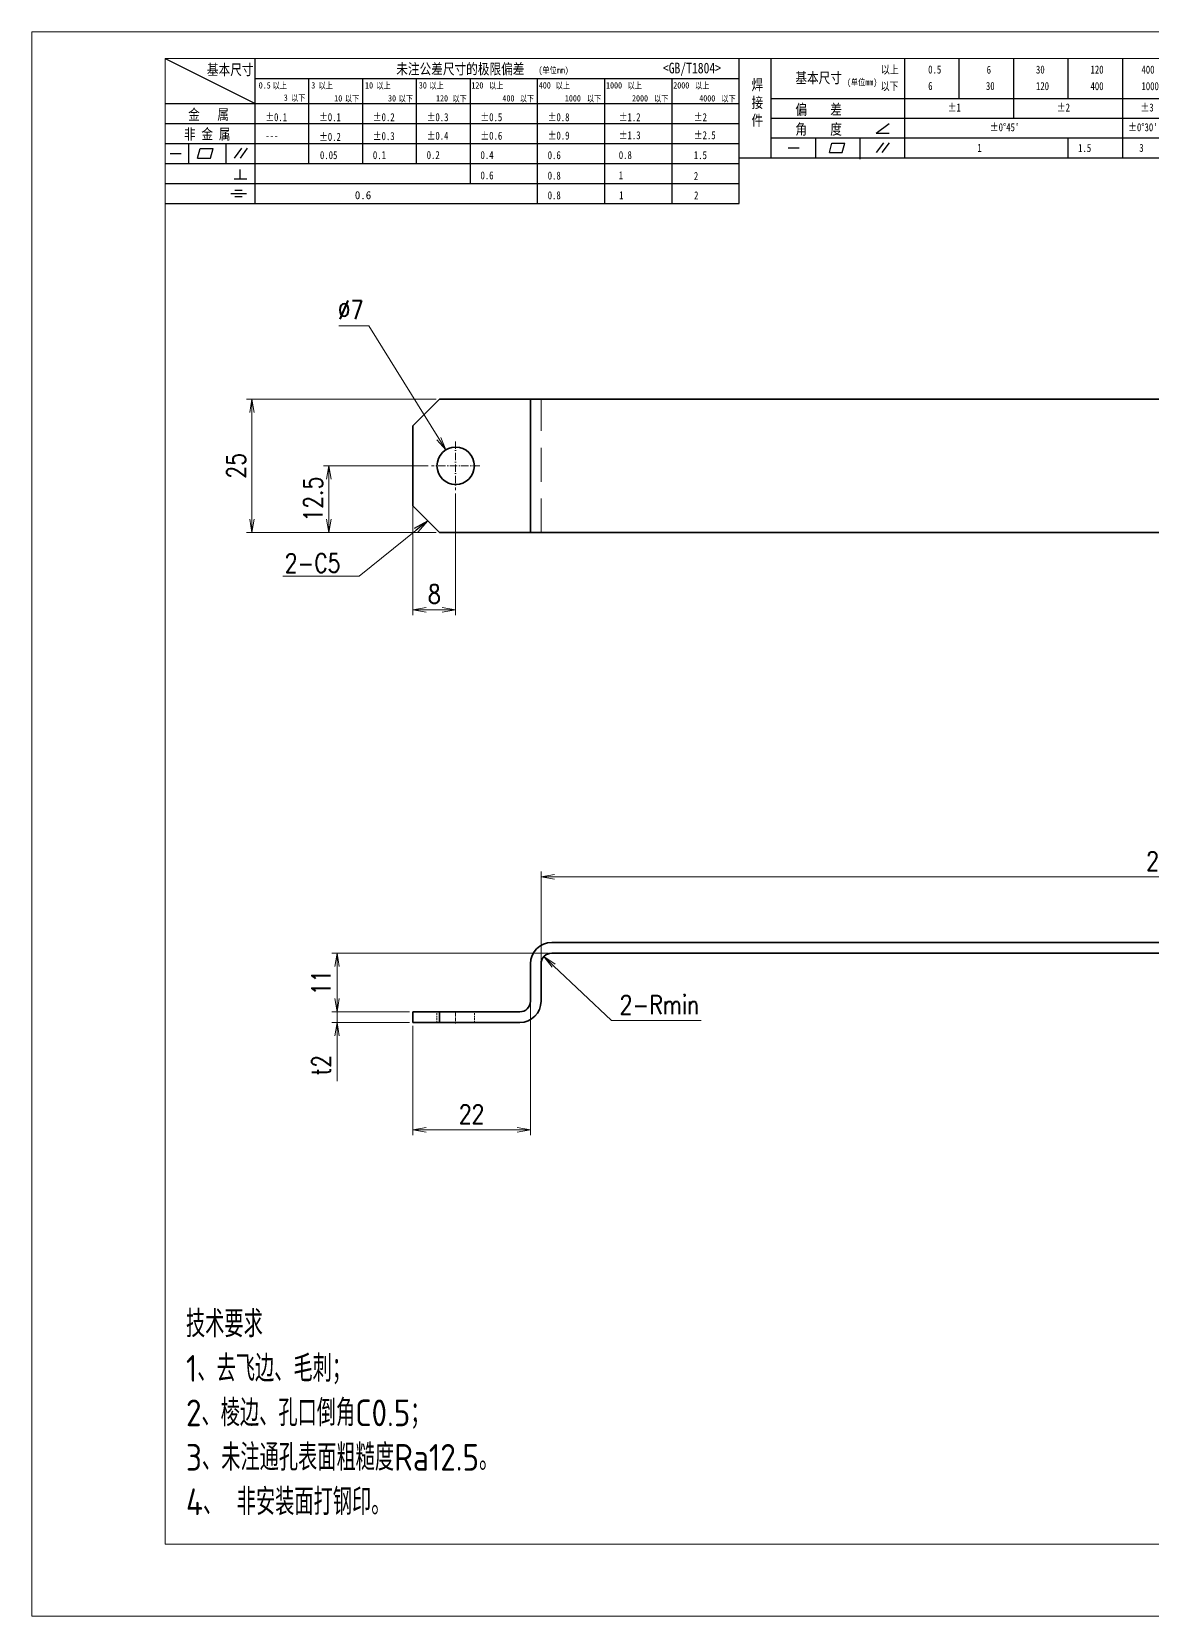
# Model space of a CAD drawing. Header units: millimetres. Extents: x 1333 to 78972, y -42879 to -5704.
# Drawn here: x 77695.8 to 77905.8, y -20114.1 to -19817.1 of the extents above; entities that cross this region are included whole.
import ezdxf

# ---------------------------------------------------------------- set-up
doc = ezdxf.new("R2010")
doc.units = ezdxf.units.MM
doc.header["$LTSCALE"] = 0.5
for name, pattern in [('AM_ISO02W050x2', [3.75, 3, -0.75]), ('AM_ISO08W050x2', [9, 6, -0.75, 1.5, -0.75]), ('DASHDOT', [18.5, 12, -3, 0.5, -3]), ('DASHED', [19.05, 12.7, -6.35])]:
    doc.linetypes.add(name, pattern=pattern)
for name, color, linetype, lineweight in [('中心线', 2, 'AM_ISO08W050x2', 18), ('图框', 7, 'Continuous', 18), ('标注线', 3, 'Continuous', 18), ('粗实线', 7, 'Continuous', 35), ('虚线', 1, 'AM_ISO02W050x2', 18)]:
    doc.layers.add(name, color=color, linetype=linetype, lineweight=lineweight)
doc.layers.add('图框文字', color=7, linetype='Continuous')
doc.layers.add('打印', color=7, linetype='Continuous', lineweight=15, plot=False)
doc.layers.add('打印-禁用', color=7, linetype='Continuous', lineweight=15, plot=False)
doc.styles.add('DIM', font='romans.shx', dxfattribs={"width": 0.8, "bigfont": 'bigfont.shx'})
doc.styles.add('国标', font='simfang.ttf', dxfattribs={"width": 0.8})
doc.styles.add('机械长仿宋', font='gbenor.shx', dxfattribs={"height": 1, "bigfont": 'gbcbig.shx'})
doc.dimstyles.new('XR 1-1', dxfattribs={"dimtxt": 3.5, "dimasz": 2.5, "dimexe": 1, "dimexo": 0.625, "dimgap": 1.2, "dimtad": 1, "dimtoh": 1, "dimdsep": 46, "dimtxsty": 'DIM', "dimblk": 'OPEN', "dimcen": 0, "dimclrd": 8, "dimclre": 8, "dimclrt": 2, "dimazin": 2, "dimtfac": 0.5, "dimtmove": 0, "dimatfit": 3, "dimldrblk": 'OPEN', "dimfxl": 1, "dimtolj": 2, "dimlwd": 18, "dimlwe": 18, "dimarcsym": 0})
doc.dimstyles.new('XR 1-1$0', dxfattribs={"dimtxt": 3.5, "dimasz": 2.5, "dimexe": 1, "dimexo": 0.625, "dimgap": 1.2, "dimtad": 1, "dimzin": 9, "dimdsep": 46, "dimtxsty": 'DIM', "dimblk": 'OPEN', "dimcen": 0, "dimclrd": 8, "dimclre": 8, "dimclrt": 2, "dimazin": 2, "dimtfac": 0.5, "dimtmove": 0, "dimatfit": 3, "dimldrblk": 'OPEN', "dimfxl": 1, "dimtolj": 2, "dimlwd": 18, "dimlwe": 18, "dimarcsym": 0})
doc.dimstyles.new('XR 1-1$3', dxfattribs={"dimtxt": 3.5, "dimasz": 2.5, "dimexe": 1, "dimexo": 0.625, "dimgap": 1.2, "dimtad": 1, "dimtoh": 1, "dimdsep": 46, "dimtxsty": 'DIM', "dimblk": 'OPEN', "dimcen": 0, "dimclrd": 8, "dimclre": 8, "dimclrt": 2, "dimazin": 2, "dimtfac": 0.5, "dimtofl": 0, "dimtmove": 0, "dimatfit": 3, "dimldrblk": 'OPEN', "dimfxl": 1, "dimtolj": 2, "dimlwd": 18, "dimlwe": 18, "dimarcsym": 0})
doc.dimstyles.new('XR 1-1$4', dxfattribs={"dimtxt": 3.5, "dimasz": 2.5, "dimexe": 1, "dimexo": 0.625, "dimgap": 1.2, "dimtad": 1, "dimtoh": 1, "dimdsep": 46, "dimtxsty": 'DIM', "dimblk": 'OPEN', "dimcen": 0, "dimclrd": 8, "dimclre": 8, "dimclrt": 2, "dimazin": 2, "dimtfac": 0.5, "dimtofl": 0, "dimtmove": 0, "dimatfit": 3, "dimldrblk": 'OPEN', "dimfxl": 1, "dimtolj": 2, "dimlwd": 18, "dimlwe": 18, "dimarcsym": 0})

# ---------------------------------------------------------------- blocks, each defined once
blk = doc.blocks.new('GZDEH零件A3图框V01版')
at = {"layer": '图框', "linetype": 'Continuous'}
for p, q in [((2882.49, -1554.46), (2882.49, -1832.96)), ((3272.49, -1554.46), (2882.49, -1554.46)), ((2882.49, -1832.96), (3272.49, -1832.96))]:
    blk.add_line(p, q, dxfattribs=at)
at = {"layer": '图框文字', "color": 9}
for p, q in [((2882.49, -1554.46), (2899.37, -1562.92)), ((2899.37, -1581.67), (2899.37, -1554.46)), ((2990.09, -1581.67), (2990.09, -1554.46)), ((2996.09, -1573.08), (2996.09, -1554.46)), ((3021.09, -1561.98), (3021.09, -1554.46)), ((3031.31, -1561.98), (3031.31, -1554.46)), ((3041.53, -1561.98), (3041.53, -1554.46)), ((3051.75, -1561.98), (3051.75, -1554.46)), ((3061.98, -1561.98), (3061.98, -1554.46)), ((2899.37, -1558.24), (2990.09, -1558.24)), ((2909.45, -1574.17), (2909.45, -1558.24)), ((2919.53, -1574.17), (2919.53, -1558.24)), ((2929.61, -1574.17), (2929.61, -1558.24)), ((2939.69, -1577.92), (2939.69, -1558.24)), ((2952.29, -1581.67), (2952.29, -1558.24)), ((2964.89, -1581.67), (2964.89, -1558.24)), ((2977.49, -1581.67), (2977.49, -1558.24)), ((2996.09, -1561.98), (3113.09, -1561.98)), ((3021.09, -1573.08), (3021.09, -1561.98)), ((3041.53, -1565.68), (3041.53, -1561.98)), ((3061.98, -1573.08), (3061.98, -1561.98)), ((2882.49, -1562.92), (2990.09, -1562.92)), ((2882.49, -1566.67), (2990.09, -1566.67)), ((2996.09, -1565.68), (3113.09, -1565.68)), ((3015.75, -1568.51), (3018.15, -1566.66)), ((2882.49, -1570.42), (2990.09, -1570.42)), ((2886.92, -1574.12), (2886.92, -1570.42)), ((2893.91, -1574.12), (2893.91, -1570.42)), ((2996.09, -1569.38), (3113.09, -1569.38)), ((3004.42, -1573.08), (3004.42, -1569.38)), ((3006.97, -1572.12), (3007.45, -1570.33)), ((3007.45, -1570.33), (3009.86, -1570.33)), ((3009.39, -1572.12), (3009.86, -1570.33)), ((3012.75, -1573.08), (3012.75, -1569.38)), ((3015.75, -1568.51), (3018.15, -1568.51)), ((3015.81, -1572.12), (3017.15, -1570.26)), ((3016.89, -1572.12), (3018.23, -1570.26)), ((3051.75, -1573.08), (3051.75, -1569.38)), ((2883.43, -1572.27), (2885.49, -1572.27)), ((2888.59, -1573.16), (2889.07, -1571.37)), ((2888.59, -1573.16), (2891, -1573.16)), ((2889.07, -1571.37), (2891.48, -1571.37)), ((2891, -1573.16), (2891.48, -1571.37)), ((2895.52, -1573.16), (2896.85, -1571.3)), ((2896.6, -1573.16), (2897.94, -1571.3)), ((2990.09, -1573.08), (3113.09, -1573.08)), ((2999.26, -1571.23), (3001.32, -1571.23)), ((3006.97, -1572.12), (3009.39, -1572.12)), ((3012.75, -1573.33), (3012.75, -1573.08)), ((2882.49, -1574.17), (2990.09, -1574.17)), ((2895.42, -1577.05), (2897.81, -1577.05)), ((2896.58, -1577.05), (2896.58, -1575.28)), ((2882.49, -1577.92), (2990.09, -1577.92)), ((2894.79, -1579.77), (2897.77, -1579.77)), ((2895.57, -1579.17), (2896.92, -1579.17)), ((2882.49, -1581.67), (2990.09, -1581.67)), ((2895.57, -1580.37), (2896.93, -1580.37))]:
    blk.add_line(p, q, dxfattribs=at)
at = {"layer": '打印-禁用', "linetype": 'Continuous'}
for p, q in [((2857.49, -1549.46), (2857.49, -1846.46)), ((3277.49, -1549.46), (2857.49, -1549.46)), ((2857.49, -1846.46), (3277.49, -1846.46))]:
    blk.add_line(p, q, dxfattribs=at)
at = {"layer": '图框文字', "color": 9, "style": '国标', "width": 0.8}
for s, height, p in [('基本尺寸', 2, (2890.33, -1557.58)), ('未注公差尺寸的极限偏差', 2, (2925.81, -1557.44)), ('<GB/T1804>', 2, (2975.78, -1557.27)), ('以上', 1.5, (3016.64, -1557.33)), ('0.5', 1.5, (3025.49, -1557.3)), ('6', 1.5, (3036.45, -1557.34)), ('30', 1.5, (3045.69, -1557.31)), ('120', 1.5, (3055.91, -1557.31)), ('400', 1.5, (3065.46, -1557.31)), ('30', 1.2, (2930.04, -1560.11)), ('基本尺寸', 2, (3000.6, -1559.1)), ('以下', 1.5, (3016.58, -1560.43)), ('6', 1.5, (3025.49, -1560.38)), ('30', 1.5, (3036.31, -1560.39)), ('120', 1.5, (3045.69, -1560.41)), ('400', 1.5, (3055.91, -1560.41)), ('1000', 1.5, (3065.46, -1560.41)), ('金   属', 2, (2886.82, -1565.98)), ('±0.1', 1.5, (2901.27, -1566.23)), ('±0.1', 1.5, (2911.35, -1566.23)), ('±0.2', 1.5, (2921.43, -1566.23)), ('±0.3', 1.5, (2931.51, -1566.23)), ('±0.5', 1.5, (2941.59, -1566.23)), ('±0.8', 1.5, (2954.19, -1566.23)), ('±1.2', 1.5, (2967.51, -1566.23)), ('±2', 1.5, (2981.58, -1566.23)), ('偏    差', 2, (3000.6, -1565.04)), ('±1', 1.5, (3029.16, -1564.42)), ('±2', 1.5, (3049.61, -1564.42)), ('±3', 1.5, (3065.3, -1564.42)), ('非 金 属', 2, (2886.02, -1569.65)), ('±0.3', 1.5, (2921.43, -1569.77)), ('±0.4', 1.5, (2931.51, -1569.71)), ('±0.6', 1.5, (2941.59, -1569.71)), ('±0.9', 1.5, (2954.19, -1569.68)), ('±1.3', 1.5, (2967.51, -1569.62)), ('±2.5', 1.5, (2981.58, -1569.61)), ('角    度', 2, (3000.6, -1568.74)), ("±0%%D45'", 1.5, (3037.06, -1568.12)), ("±0%%D30'", 1.5, (3062.98, -1568.12)), ('---', 1.5, (2901.27, -1569.65)), ('±0.2', 1.5, (2911.35, -1569.92)), ('1', 1.5, (3034.69, -1571.98)), ('1.5', 1.5, (3053.59, -1572.01)), ('3', 1.5, (3065.05, -1571.98)), ('0.1', 1.5, (2921.43, -1573.34)), ('0.2', 1.5, (2931.51, -1573.33)), ('0.4', 1.5, (2941.59, -1573.33)), ('0.6', 1.5, (2954.19, -1573.35)), ('0.8', 1.5, (2967.51, -1573.33)), ('1.5', 1.5, (2981.58, -1573.34)), ('0.6', 1.5, (2941.59, -1577.14)), ('0.8', 1.5, (2954.19, -1577.17)), ('1', 1.5, (2967.51, -1577.12)), ('2', 1.5, (2981.58, -1577.26)), ('0.8', 1.5, (2954.19, -1580.87)), ('1', 1.5, (2967.59, -1580.86)), ('2', 1.5, (2981.62, -1580.89))]:
    blk.add_text(s, height=height, dxfattribs=at).set_placement(p)
at = {"layer": '图框文字', "color": 9, "lineweight": 15, "style": '国标', "width": 0.8}
for s, p in [('(单位mm)', (2952.44, -1557.27)), ('0.5', (2900.03, -1560.11)), ('以上', (2902.64, -1560.16)), ('3', (2909.88, -1560.11)), ('以上', (2911.25, -1560.16)), ('10', (2919.96, -1560.11)), ('以上', (2922.09, -1560.16)), ('以上', (2932.02, -1560.16)), ('120', (2939.88, -1560.11)), ('以上', (2943.21, -1560.16)), ('400', (2952.52, -1560.11)), ('以上', (2955.68, -1560.16)), ('1000', (2965.12, -1560.11)), ('以上', (2969.16, -1560.16)), ('2000', (2977.72, -1560.11)), ('以上', (2981.8, -1560.16)), ('(单位mm)', (3010.27, -1559.51)), ('3', (2904.73, -1562.41)), ('以下', (2906.1, -1562.46)), ('10', (2914.19, -1562.54)), ('以下', (2916.18, -1562.59)), ('30', (2924.27, -1562.54)), ('以下', (2926.26, -1562.59)), ('120', (2933.26, -1562.54)), ('以下', (2936.34, -1562.59)), ('400', (2945.7, -1562.54)), ('以下', (2948.94, -1562.59)), ('1000', (2957.41, -1562.54)), ('以下', (2961.54, -1562.59)), ('2000', (2969.99, -1562.54)), ('以下', (2974.14, -1562.59)), ('4000', (2982.59, -1562.54)), ('以下', (2986.74, -1562.59))]:
    blk.add_text(s, height=1.2, dxfattribs=at).set_placement(p)
at = {"layer": '图框文字', "color": 9, "lineweight": 13, "style": '国标'}
blk.add_text('0.6', height=1.5, dxfattribs=at).set_placement((2918.05, -1580.85))
at = {"layer": '图框文字', "color": 9, "style": '国标'}
for s, insert, char_height, width, attachment_point in [('焊\\P接\\P件', (2992.39, -1558.41), 2, 3.1877, 1), ('0.05', (2911.51, -1573.37), 1.5, 5.1982, 7)]:
    blk.add_mtext(s, dxfattribs=dict(at, insert=insert, char_height=char_height, width=width, attachment_point=attachment_point))
blk = doc.blocks.new('DEH A3')
at = {"layer": '图框'}
blk.add_blockref('GZDEH零件A3图框V01版', (-2857.49, 1846.46), dxfattribs=at)
blk = doc.blocks.new('_Open')
at = {"color": 0, "linetype": 'ByBlock', "lineweight": -2}
for p, q in [((-1, 0.17), (0, 0)), ((-1, -0.17), (0, 0)), ((0, 0), (-1, 0))]:
    blk.add_line(p, q, dxfattribs=at)
blk = doc.blocks.new('*D755')
at = {"layer": 'Defpoints', "color": 0}
for p in [(77789.24, -19998.78), (77767.24, -20002.78), (77789.24, -20022.89)]:
    blk.add_point(p, dxfattribs=at)
at = {"layer": '标注线', "color": 8, "lineweight": 18}
for p, q in [((77789.24, -19999.4), (77789.24, -20023.89)), ((77767.24, -20003.4), (77767.24, -20023.89)), ((77769.74, -20022.89), (77786.74, -20022.89))]:
    blk.add_line(p, q, dxfattribs=at)
at = {"layer": '标注线', "color": 8, "lineweight": 18, "xscale": 2.5, "yscale": 2.5, "zscale": 2.5, "rotation": 180}
blk.add_blockref('_Open', (77767.24, -20022.89), dxfattribs=at)
at = {"layer": '标注线', "color": 8, "lineweight": 18, "xscale": 2.5, "yscale": 2.5, "zscale": 2.5}
blk.add_blockref('_Open', (77789.24, -20022.89), dxfattribs=at)
at = {"layer": '标注线', "color": 2, "insert": (77778.24, -20019.94), "char_height": 3.5, "attachment_point": 5, "style": 'DIM'}
blk.add_mtext('\\A2;22', dxfattribs=at)
blk = doc.blocks.new('*D756')
at = {"layer": 'Defpoints', "color": 0}
for p in [(78025.24, -19975.47), (78025.24, -19987.78), (77791.24, -19991.78)]:
    blk.add_point(p, dxfattribs=at)
at = {"layer": '标注线', "color": 8, "lineweight": 18}
for p, q in [((77791.24, -19991.15), (77791.24, -19974.47)), ((77793.74, -19975.47), (78022.74, -19975.47)), ((78025.24, -19987.15), (78025.24, -19974.47))]:
    blk.add_line(p, q, dxfattribs=at)
at = {"layer": '标注线', "color": 8, "lineweight": 18, "xscale": 2.5, "yscale": 2.5, "zscale": 2.5, "rotation": 180}
blk.add_blockref('_Open', (77791.24, -19975.47), dxfattribs=at)
at = {"layer": '标注线', "color": 8, "lineweight": 18, "xscale": 2.5, "yscale": 2.5, "zscale": 2.5}
blk.add_blockref('_Open', (78025.24, -19975.47), dxfattribs=at)
at = {"layer": '标注线', "color": 2, "insert": (77908.24, -19972.52), "char_height": 3.5, "attachment_point": 5, "style": 'DIM'}
blk.add_mtext('\\A2;234', dxfattribs=at)
blk = doc.blocks.new('*D757')
at = {"layer": 'Defpoints', "color": 0}
for p in [(77753.01, -20000.78), (77767.24, -20000.78), (77767.24, -20002.78)]:
    blk.add_point(p, dxfattribs=at)
at = {"layer": '标注线', "color": 8, "lineweight": 18}
for p, q in [((77753.01, -19998.28), (77753.01, -19995.78)), ((77766.62, -20000.78), (77752.01, -20000.78)), ((77766.62, -20002.78), (77752.01, -20002.78)), ((77753.01, -20000.78), (77753.01, -20002.78)), ((77753.01, -20005.28), (77753.01, -20013.78))]:
    blk.add_line(p, q, dxfattribs=at)
at = {"layer": '标注线', "color": 8, "lineweight": 18, "xscale": 2.5, "yscale": 2.5, "zscale": 2.5}
for p, rotation in [((77753.01, -20000.78), 270), ((77753.01, -20002.78), 90)]:
    blk.add_blockref('_Open', p, dxfattribs=dict(at, rotation=rotation))
at = {"layer": '标注线', "color": 2, "insert": (77750.06, -20010.78), "char_height": 3.5, "attachment_point": 5, "rotation": 90, "style": 'DIM'}
blk.add_mtext('\\A2;{\\Fromans,bigfont|c134;t}2', dxfattribs=at)
blk = doc.blocks.new('*D758')
at = {"layer": 'Defpoints', "color": 0}
for p in [(77753.01, -19989.78), (77793.24, -19989.78), (77767.24, -20000.78)]:
    blk.add_point(p, dxfattribs=at)
at = {"layer": '标注线', "color": 8, "lineweight": 18}
for p, q in [((77792.62, -19989.78), (77752.01, -19989.78)), ((77753.01, -19998.28), (77753.01, -19992.28)), ((77766.62, -20000.78), (77752.01, -20000.78))]:
    blk.add_line(p, q, dxfattribs=at)
at = {"layer": '标注线', "color": 8, "lineweight": 18, "xscale": 2.5, "yscale": 2.5, "zscale": 2.5}
for p, rotation in [((77753.01, -19989.78), 90), ((77753.01, -20000.78), 270)]:
    blk.add_blockref('_Open', p, dxfattribs=dict(at, rotation=rotation))
at = {"layer": '标注线', "color": 2, "insert": (77750.06, -19995.28), "char_height": 3.5, "attachment_point": 5, "rotation": 90, "style": 'DIM'}
blk.add_mtext('\\A2;11', dxfattribs=at)
blk = doc.blocks.new('*D759')
at = {"layer": 'Defpoints', "color": 0}
for p in [(77791.79, -19990.4), (77793.24, -19991.78)]:
    blk.add_point(p, dxfattribs=at)
at = {"layer": '标注线', "color": 8, "lineweight": 18}
for p, q in [((77804.43, -20002.39), (77793.61, -19992.12)), ((77821.23, -20002.39), (77804.43, -20002.39))]:
    blk.add_line(p, q, dxfattribs=at)
at = {"layer": '标注线', "color": 8, "lineweight": 18, "xscale": 2.5, "yscale": 2.5, "zscale": 2.5, "rotation": 136.4982204734414}
blk.add_blockref('_Open', (77791.79, -19990.4), dxfattribs=at)
at = {"layer": '标注线', "color": 2, "insert": (77813.43, -19999.44), "char_height": 3.5, "attachment_point": 5, "style": 'DIM'}
blk.add_mtext('\\A2;{\\Fromans,bigfont|c134;2-Rmin}', dxfattribs=at)
blk = doc.blocks.new('*D760')
at = {"layer": 'Defpoints', "color": 0}
for p in [(77737.07, -19885.93), (77772.24, -19885.93), (77772.24, -19910.93)]:
    blk.add_point(p, dxfattribs=at)
at = {"layer": '标注线', "color": 8, "lineweight": 18}
for p, q in [((77771.62, -19885.93), (77736.07, -19885.93)), ((77737.07, -19908.43), (77737.07, -19888.43)), ((77771.62, -19910.93), (77736.07, -19910.93))]:
    blk.add_line(p, q, dxfattribs=at)
at = {"layer": '标注线', "color": 8, "lineweight": 18, "xscale": 2.5, "yscale": 2.5, "zscale": 2.5}
for p, rotation in [((77737.07, -19885.93), 90), ((77737.07, -19910.93), 270)]:
    blk.add_blockref('_Open', p, dxfattribs=dict(at, rotation=rotation))
at = {"layer": '标注线', "color": 2, "insert": (77734.12, -19898.43), "char_height": 3.5, "attachment_point": 5, "rotation": 90, "style": 'DIM'}
blk.add_mtext('\\A2;25', dxfattribs=at)
blk = doc.blocks.new('*D761')
at = {"layer": 'Defpoints', "color": 0}
for p in [(77751.47, -19898.43), (77770.69, -19898.43), (77772.24, -19910.93)]:
    blk.add_point(p, dxfattribs=at)
at = {"layer": '标注线', "color": 8, "lineweight": 18}
for p, q in [((77770.07, -19898.43), (77750.47, -19898.43)), ((77751.47, -19908.43), (77751.47, -19900.93)), ((77771.62, -19910.93), (77750.47, -19910.93))]:
    blk.add_line(p, q, dxfattribs=at)
at = {"layer": '标注线', "color": 8, "lineweight": 18, "xscale": 2.5, "yscale": 2.5, "zscale": 2.5}
for p, rotation in [((77751.47, -19898.43), 90), ((77751.47, -19910.93), 270)]:
    blk.add_blockref('_Open', p, dxfattribs=dict(at, rotation=rotation))
at = {"layer": '标注线', "color": 2, "insert": (77748.52, -19904.68), "char_height": 3.5, "attachment_point": 5, "rotation": 90, "style": 'DIM'}
blk.add_mtext('\\A2;12.5', dxfattribs=at)
blk = doc.blocks.new('*D762')
at = {"layer": 'Defpoints', "color": 0}
for p in [(77775.24, -19902.98), (77767.24, -19905.31), (77775.24, -19925.42)]:
    blk.add_point(p, dxfattribs=at)
at = {"layer": '标注线', "color": 8, "lineweight": 18}
for p, q in [((77775.24, -19903.61), (77775.24, -19926.42)), ((77767.24, -19905.93), (77767.24, -19926.42)), ((77769.74, -19925.42), (77772.74, -19925.42))]:
    blk.add_line(p, q, dxfattribs=at)
at = {"layer": '标注线', "color": 8, "lineweight": 18, "xscale": 2.5, "yscale": 2.5, "zscale": 2.5, "rotation": 180}
blk.add_blockref('_Open', (77767.24, -19925.42), dxfattribs=at)
at = {"layer": '标注线', "color": 8, "lineweight": 18, "xscale": 2.5, "yscale": 2.5, "zscale": 2.5}
blk.add_blockref('_Open', (77775.24, -19925.42), dxfattribs=at)
at = {"layer": '标注线', "color": 2, "insert": (77771.24, -19922.47), "char_height": 3.5, "attachment_point": 5, "style": 'DIM'}
blk.add_mtext('\\A2;8', dxfattribs=at)
blk = doc.blocks.new('*D763')
at = {"layer": 'Defpoints', "color": 0}
for p in [(77773.4, -19895.46), (77777.09, -19901.41)]:
    blk.add_point(p, dxfattribs=at)
at = {"layer": '标注线', "color": 8, "lineweight": 18}
for p, q in [((77753.35, -19872.17), (77758.95, -19872.17)), ((77758.95, -19872.17), (77772.08, -19893.33))]:
    blk.add_line(p, q, dxfattribs=at)
at = {"layer": '标注线', "color": 8, "lineweight": 18, "xscale": 2.5, "yscale": 2.5, "zscale": 2.5, "rotation": 301.8091988153309}
blk.add_blockref('_Open', (77773.4, -19895.46), dxfattribs=at)
at = {"layer": '标注线', "color": 2, "insert": (77755.55, -19869.22), "char_height": 3.5, "attachment_point": 5, "style": 'DIM'}
blk.add_mtext('\\A2;∅7', dxfattribs=at)

msp = doc.modelspace()

# ---------------------------------------------------------------- linework, layer by layer
at = {"layer": '中心线', "linetype": 'DASHDOT', "ltscale": 0.2275}
msp.add_line((77775.245, -19893.882), (77775.245, -19902.982), dxfattribs=at)
at = {"layer": '中心线', "linetype": 'DASHDOT', "ltscale": 0.227502}
msp.add_line((77779.795, -19898.432), (77770.695, -19898.432), dxfattribs=at)
at = {"layer": '中心线', "linetype": 'DASHDOT', "ltscale": 0.060001}
msp.add_line((77775.245, -20002.978), (77775.245, -20000.578), dxfattribs=at)
at = {"layer": '打印'}
msp.add_lwpolyline([(77695.794, -19817.067), (78115.794, -19817.067), (78115.794, -20114.067), (77695.794, -20114.067)], close=True, dxfattribs=at)
at = {"layer": '粗实线', "ltscale": 0.176777}
for p, q in [((77767.245, -19890.932), (77772.245, -19885.932)), ((77767.245, -19905.932), (77772.245, -19910.932))]:
    msp.add_line(p, q, dxfattribs=at)
at = {"layer": '粗实线', "ltscale": 0.375}
for p, q in [((77772.245, -19885.932), (77787.245, -19885.932)), ((77767.245, -19890.932), (77767.245, -19905.932)), ((77772.245, -19910.932), (77787.245, -19910.932)), ((77772.245, -20000.778), (77787.245, -20000.778)), ((77787.245, -20002.778), (77772.245, -20002.778))]:
    msp.add_line(p, q, dxfattribs=at)
at = {"layer": '粗实线', "ltscale": 0.05}
for p, q in [((77789.245, -19885.932), (77787.245, -19885.932)), ((77789.245, -19910.932), (77787.245, -19910.932)), ((77767.245, -20002.778), (77767.245, -20000.778)), ((77772.245, -20002.778), (77772.245, -20000.778))]:
    msp.add_line(p, q, dxfattribs=at)
at = {"layer": '粗实线', "ltscale": 0.1}
for p, q in [((77793.245, -19885.932), (77789.245, -19885.932)), ((77793.245, -19910.932), (77789.245, -19910.932))]:
    msp.add_line(p, q, dxfattribs=at)
at = {"layer": '粗实线'}
for p, q in [((77789.245, -19910.932), (77789.245, -19885.932)), ((77793.245, -19885.932), (78020.245, -19885.932)), ((78020.245, -19910.932), (77793.245, -19910.932)), ((78020.245, -19987.778), (77793.245, -19987.778)), ((78020.245, -19989.778), (77793.245, -19989.778))]:
    msp.add_line(p, q, dxfattribs=at)
at = {"layer": '粗实线', "ltscale": 0.175}
for p, q in [((77789.245, -19998.778), (77789.245, -19991.778)), ((77791.245, -19991.778), (77791.245, -19998.778))]:
    msp.add_line(p, q, dxfattribs=at)
at = {"layer": '粗实线', "ltscale": 0.125}
for p, q in [((77767.245, -20000.778), (77772.245, -20000.778)), ((77772.245, -20002.778), (77767.245, -20002.778))]:
    msp.add_line(p, q, dxfattribs=at)
at = {"layer": '粗实线'}
msp.add_circle((77775.245, -19898.432), 3.5, dxfattribs=at)
for centre, radius, start, end in [((77793.245, -19991.778), 4, 90, 180), ((77793.245, -19991.778), 2, 90, 180), ((77787.245, -19998.778), 4, 270, 360), ((77787.245, -19998.778), 2, 270, 360)]:
    msp.add_arc(centre, radius, start, end, dxfattribs=at)
at = {"layer": '虚线', "linetype": 'DASHED'}
msp.add_line((77791.245, -19910.932), (77791.245, -19885.932), dxfattribs=at)
at = {"layer": '虚线', "linetype": 'DASHED', "ltscale": 0.05}
for p, q in [((77771.745, -20002.778), (77771.745, -20000.778)), ((77772.245, -20002.778), (77772.245, -20000.778)), ((77778.745, -20002.778), (77778.745, -20000.778))]:
    msp.add_line(p, q, dxfattribs=at)

# ---------------------------------------------------------------- block references
at = {"layer": '图框'}
msp.add_blockref('DEH A3', (77695.794, -20114.067), dxfattribs=at)

# ---------------------------------------------------------------- texts
at = {"layer": '标注线', "color": 2, "insert": (77753.655, -19918.412), "char_height": 3.5, "attachment_point": 9, "style": 'DIM'}
msp.add_mtext('\\A2;{\\Fromans,bigfont|c134;2-}C5', dxfattribs=at)
at = {"layer": '标注线', "color": 2, "insert": (77724.707, -20095.136), "char_height": 5, "width": 114.82461, "attachment_point": 7, "style": '机械长仿宋'}
msp.add_mtext('\\A2;技术要求\\P1、去飞边、毛刺；\\P2、棱边、孔口倒角C0.5；\\P3、未注通孔表面粗糙度Ra12.5。\\P{\\A0;4、\\C3; \\C2;非安装面打钢印。}', dxfattribs=at)

# ---------------------------------------------------------------- dimensions: what is measured, and where the dimension line sits
at = {"layer": '标注线'}
dim = msp.add_diameter_dim_2p(p1=(77777.09, -19901.407), p2=(77773.4, -19895.458), dimstyle='XR 1-1$3', dxfattribs=at)
dim.commit()
dim.dimension.update_dxf_attribs({"geometry": '*D763', "text_midpoint": (77755.555, -19872.168), "dimtype": 163})
for base, p1, p2, picture, middle in [((77737.069, -19885.932), (77772.245, -19910.932), (77772.245, -19885.932), '*D760', (77734.119, -19898.432)), ((77751.475, -19898.432), (77772.245, -19910.932), (77770.695, -19898.432), '*D761', (77748.525, -19904.682)), ((77753.006, -19989.778), (77767.245, -20000.778), (77793.245, -19989.778), '*D758', (77750.056, -19995.278))]:
    dim = msp.add_linear_dim(base=base, p1=p1, p2=p2, angle=90, dimstyle='XR 1-1$0', dxfattribs=at)
    dim.commit()
    dim.dimension.update_dxf_attribs({"geometry": picture, "text_midpoint": middle})
for base, p1, p2, picture, middle in [((77775.245, -19925.424), (77767.245, -19905.307), (77775.245, -19902.982), '*D762', (77771.245, -19922.474)), ((78025.245, -19975.465), (77791.245, -19991.778), (78025.245, -19987.778), '*D756', (77908.245, -19972.515)), ((77789.245, -20022.885), (77767.245, -20002.778), (77789.245, -19998.778), '*D755', (77778.245, -20019.935))]:
    dim = msp.add_linear_dim(base=base, p1=p1, p2=p2, dimstyle='XR 1-1$0', dxfattribs=at)
    dim.commit()
    dim.dimension.update_dxf_attribs({"geometry": picture, "text_midpoint": middle})
dim = msp.add_radius_dim(center=(77793.245, -19991.778), mpoint=(77791.794, -19990.401), text='{\\Fromans,bigfont|c134;2-Rmin}', dimstyle='XR 1-1$4', override={"dimtmove": 1}, dxfattribs=at)
dim.commit()
dim.dimension.update_dxf_attribs({"geometry": '*D759', "text_midpoint": (77804.432, -20002.394), "dimtype": 164})
dim = msp.add_linear_dim(base=(77753.006, -20000.778), p1=(77767.245, -20002.778), p2=(77767.245, -20000.778), angle=90, text='{\\Fromans,bigfont|c134;t}<>', dimstyle='XR 1-1$0', dxfattribs=at)
dim.commit()
dim.dimension.update_dxf_attribs({"geometry": '*D757', "text_midpoint": (77753.006, -20010.778), "dimtype": 160})

# ---------------------------------------------------------------- leaders
at = {"layer": '标注线', "annotation_type": 0, "has_hookline": 1, "hookline_direction": 1, "text_width": 10.8}
msp.add_leader([(77770.03, -19908.717), (77757.155, -19919.112), (77754.355, -19919.112)], dimstyle='XR 1-1', override={"dimasz": 2.8, "dimexe": 0.69965, "dimexo": 0.69965, "dimgap": 0.69965}, dxfattribs=at)

doc.saveas('drawing.dxf')
